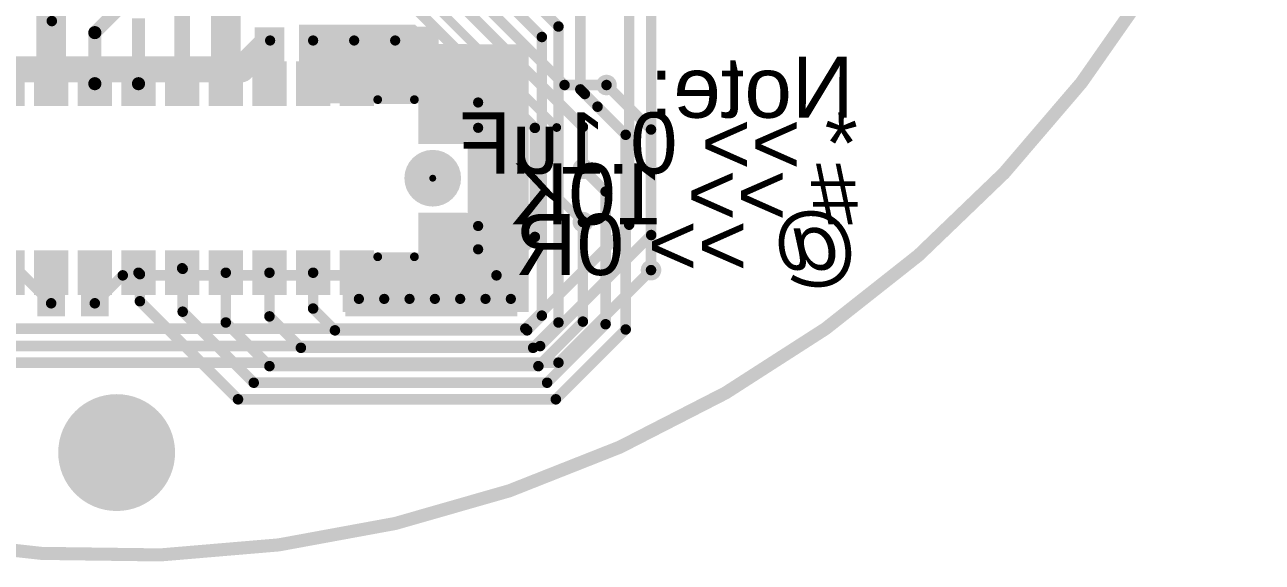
# Model space of a CAD drawing. Header units: millimetres. Extents: x -1.41 to 1.31, y -0.13 to 2.68.
# Drawn here: x -0.105 to 1.312, y -0.126 to 0.49 of the extents above; entities that cross this region are included whole.
import ezdxf

# ---------------------------------------------------------------- set-up
doc = ezdxf.new("R2010")
doc.units = ezdxf.units.MM
doc.header["$MEASUREMENT"] = 0
for name, color, linetype in [('BottomLayer', 5, 'Continuous'), ('BottomOverlay', 54, 'Continuous'), ('BottomSolder', 6, 'Continuous'), ('Mechanical2', 216, 'Continuous'), ('MultiLayer', 9, 'Continuous'), ('PadHoleLayer', 156, 'Continuous'), ('TopLayer', 1, 'Continuous'), ('TopOverlay', 2, 'Continuous'), ('TopPaste', 8, 'Continuous'), ('TopSolder', 216, 'Continuous'), ('ViaHoleLayer', 16, 'Continuous')]:
    doc.layers.add(name, color=color, linetype=linetype)
doc.styles.add('Arial', font='', dxfattribs={"height": 0.2})
doc.styles.get('Arial').set_extended_font_data('Arial')

# ---------------------------------------------------------------- blocks, each defined once
blk = doc.blocks.new('M55_6012642R_51')
at = {"layer": 'BottomSolder'}
h = blk.add_hatch(color=6, dxfattribs=at)
edge = h.paths.add_edge_path()
edge.add_arc((-0.3870078, 0), 0.004, 0, 360)
h = blk.add_hatch(color=6, dxfattribs=at)
edge = h.paths.add_edge_path()
edge.add_arc((0.387008, 0), 0.004, 0, 360)
at = {"layer": 'PadHoleLayer'}
h = blk.add_hatch(color=156, dxfattribs=at)
edge = h.paths.add_edge_path()
edge.add_arc((-0.3870078, 0), 0.0324803, 0, 360)
h = blk.add_hatch(color=156, dxfattribs=at)
edge = h.paths.add_edge_path()
edge.add_arc((0.387008, 0), 0.0324803, 0, 360)
at = {"layer": 'TopLayer'}
for points in [[(-0.42185025, 0.1496063), (-0.37460615, 0.1496063), (-0.37460615, 0.0433071), (-0.42185025, 0.0433071)], [(0.42185045, 0.0433071), (0.37460635, 0.0433071), (0.37460635, 0.1496063), (0.42185045, 0.1496063)], [(-0.31574795, 0.12992125), (-0.28425185, 0.12992125), (-0.28425185, 0.08661415), (-0.31574795, 0.08661415)], [(-0.26574795, 0.12992125), (-0.23425185, 0.12992125), (-0.23425185, 0.08661415), (-0.26574795, 0.08661415)], [(-0.21574795, 0.12992125), (-0.18425185, 0.12992125), (-0.18425185, 0.08661415), (-0.21574795, 0.08661415)], [(-0.16574795, 0.12992125), (-0.13425185, 0.12992125), (-0.13425185, 0.08661415), (-0.16574795, 0.08661415)], [(-0.11574795, 0.12992125), (-0.08425185, 0.12992125), (-0.08425185, 0.08661415), (-0.11574795, 0.08661415)], [(-0.06574795, 0.12992125), (-0.03425185, 0.12992125), (-0.03425185, 0.08661415), (-0.06574795, 0.08661415)], [(-0.01574795, 0.12992125), (0.01574815, 0.12992125), (0.01574815, 0.08661415), (-0.01574795, 0.08661415)], [(0.03425205, 0.12992125), (0.06574815, 0.12992125), (0.06574815, 0.08661415), (0.03425205, 0.08661415)], [(0.08425205, 0.12992125), (0.11574815, 0.12992125), (0.11574815, 0.08661415), (0.08425205, 0.08661415)], [(0.13425205, 0.12992125), (0.16574815, 0.12992125), (0.16574815, 0.08661415), (0.13425205, 0.08661415)], [(0.18425205, 0.12992125), (0.21574815, 0.12992125), (0.21574815, 0.08661415), (0.18425205, 0.08661415)], [(0.23425205, 0.12992125), (0.26574815, 0.12992125), (0.26574815, 0.08661415), (0.23425205, 0.08661415)], [(0.28425205, 0.12992125), (0.31574815, 0.12992125), (0.31574815, 0.08661415), (0.28425205, 0.08661415)], [(-0.42185025, -0.0433071), (-0.37460615, -0.0433071), (-0.37460615, -0.1496063), (-0.42185025, -0.1496063)], [(0.42185045, -0.1496063), (0.37460635, -0.1496063), (0.37460635, -0.0433071), (0.42185045, -0.0433071)], [(-0.31574795, -0.08661415), (-0.28425185, -0.08661415), (-0.28425185, -0.12992125), (-0.31574795, -0.12992125)], [(-0.26574795, -0.08661415), (-0.23425185, -0.08661415), (-0.23425185, -0.12992125), (-0.26574795, -0.12992125)], [(-0.21574795, -0.08661415), (-0.18425185, -0.08661415), (-0.18425185, -0.12992125), (-0.21574795, -0.12992125)], [(-0.16574795, -0.08661415), (-0.13425185, -0.08661415), (-0.13425185, -0.12992125), (-0.16574795, -0.12992125)], [(-0.11574795, -0.08661415), (-0.08425185, -0.08661415), (-0.08425185, -0.12992125), (-0.11574795, -0.12992125)], [(-0.06574795, -0.08661415), (-0.03425185, -0.08661415), (-0.03425185, -0.12992125), (-0.06574795, -0.12992125)], [(-0.01574795, -0.08661415), (0.01574815, -0.08661415), (0.01574815, -0.12992125), (-0.01574795, -0.12992125)], [(0.03425205, -0.08661415), (0.06574815, -0.08661415), (0.06574815, -0.12992125), (0.03425205, -0.12992125)], [(0.08425205, -0.08661415), (0.11574815, -0.08661415), (0.11574815, -0.12992125), (0.08425205, -0.12992125)], [(0.13425205, -0.08661415), (0.16574815, -0.08661415), (0.16574815, -0.12992125), (0.13425205, -0.12992125)], [(0.18425205, -0.08661415), (0.21574815, -0.08661415), (0.21574815, -0.12992125), (0.18425205, -0.12992125)], [(0.23425205, -0.08661415), (0.26574815, -0.08661415), (0.26574815, -0.12992125), (0.23425205, -0.12992125)], [(0.28425205, -0.08661415), (0.31574815, -0.08661415), (0.31574815, -0.12992125), (0.28425205, -0.12992125)]]:
    blk.add_hatch(color=1, dxfattribs=at).paths.add_polyline_path(points)
at = {"layer": 'TopPaste'}
for points in [[(-0.42185025, 0.1496063), (-0.37460615, 0.1496063), (-0.37460615, 0.0433071), (-0.42185025, 0.0433071)], [(0.42185045, 0.0433071), (0.37460635, 0.0433071), (0.37460635, 0.1496063), (0.42185045, 0.1496063)], [(-0.31574795, 0.12992125), (-0.28425185, 0.12992125), (-0.28425185, 0.08661415), (-0.31574795, 0.08661415)], [(-0.26574795, 0.12992125), (-0.23425185, 0.12992125), (-0.23425185, 0.08661415), (-0.26574795, 0.08661415)], [(-0.21574795, 0.12992125), (-0.18425185, 0.12992125), (-0.18425185, 0.08661415), (-0.21574795, 0.08661415)], [(-0.16574795, 0.12992125), (-0.13425185, 0.12992125), (-0.13425185, 0.08661415), (-0.16574795, 0.08661415)], [(-0.11574795, 0.12992125), (-0.08425185, 0.12992125), (-0.08425185, 0.08661415), (-0.11574795, 0.08661415)], [(-0.06574795, 0.12992125), (-0.03425185, 0.12992125), (-0.03425185, 0.08661415), (-0.06574795, 0.08661415)], [(-0.01574795, 0.12992125), (0.01574815, 0.12992125), (0.01574815, 0.08661415), (-0.01574795, 0.08661415)], [(0.03425205, 0.12992125), (0.06574815, 0.12992125), (0.06574815, 0.08661415), (0.03425205, 0.08661415)], [(0.08425205, 0.12992125), (0.11574815, 0.12992125), (0.11574815, 0.08661415), (0.08425205, 0.08661415)], [(0.13425205, 0.12992125), (0.16574815, 0.12992125), (0.16574815, 0.08661415), (0.13425205, 0.08661415)], [(0.18425205, 0.12992125), (0.21574815, 0.12992125), (0.21574815, 0.08661415), (0.18425205, 0.08661415)], [(0.23425205, 0.12992125), (0.26574815, 0.12992125), (0.26574815, 0.08661415), (0.23425205, 0.08661415)], [(0.28425205, 0.12992125), (0.31574815, 0.12992125), (0.31574815, 0.08661415), (0.28425205, 0.08661415)], [(-0.42185025, -0.0433071), (-0.37460615, -0.0433071), (-0.37460615, -0.1496063), (-0.42185025, -0.1496063)], [(0.42185045, -0.1496063), (0.37460635, -0.1496063), (0.37460635, -0.0433071), (0.42185045, -0.0433071)], [(-0.31574795, -0.08661415), (-0.28425185, -0.08661415), (-0.28425185, -0.12992125), (-0.31574795, -0.12992125)], [(-0.26574795, -0.08661415), (-0.23425185, -0.08661415), (-0.23425185, -0.12992125), (-0.26574795, -0.12992125)], [(-0.21574795, -0.08661415), (-0.18425185, -0.08661415), (-0.18425185, -0.12992125), (-0.21574795, -0.12992125)], [(-0.16574795, -0.08661415), (-0.13425185, -0.08661415), (-0.13425185, -0.12992125), (-0.16574795, -0.12992125)], [(-0.11574795, -0.08661415), (-0.08425185, -0.08661415), (-0.08425185, -0.12992125), (-0.11574795, -0.12992125)], [(-0.06574795, -0.08661415), (-0.03425185, -0.08661415), (-0.03425185, -0.12992125), (-0.06574795, -0.12992125)], [(-0.01574795, -0.08661415), (0.01574815, -0.08661415), (0.01574815, -0.12992125), (-0.01574795, -0.12992125)], [(0.03425205, -0.08661415), (0.06574815, -0.08661415), (0.06574815, -0.12992125), (0.03425205, -0.12992125)], [(0.08425205, -0.08661415), (0.11574815, -0.08661415), (0.11574815, -0.12992125), (0.08425205, -0.12992125)], [(0.13425205, -0.08661415), (0.16574815, -0.08661415), (0.16574815, -0.12992125), (0.13425205, -0.12992125)], [(0.18425205, -0.08661415), (0.21574815, -0.08661415), (0.21574815, -0.12992125), (0.18425205, -0.12992125)], [(0.23425205, -0.08661415), (0.26574815, -0.08661415), (0.26574815, -0.12992125), (0.23425205, -0.12992125)], [(0.28425205, -0.08661415), (0.31574815, -0.08661415), (0.31574815, -0.12992125), (0.28425205, -0.12992125)]]:
    blk.add_hatch(color=8, dxfattribs=at).paths.add_polyline_path(points)
at = {"layer": 'TopSolder'}
for points in [[(-0.42585025, 0.1536063), (-0.37060615, 0.1536063), (-0.37060615, 0.0393071), (-0.42585025, 0.0393071)], [(0.42585045, 0.0393071), (0.37060635, 0.0393071), (0.37060635, 0.1536063), (0.42585045, 0.1536063)], [(-0.31974795, 0.13392125), (-0.28025185, 0.13392125), (-0.28025185, 0.08261415), (-0.31974795, 0.08261415)], [(-0.26974795, 0.13392125), (-0.23025185, 0.13392125), (-0.23025185, 0.08261415), (-0.26974795, 0.08261415)], [(-0.21974795, 0.13392125), (-0.18025185, 0.13392125), (-0.18025185, 0.08261415), (-0.21974795, 0.08261415)], [(-0.16974795, 0.13392125), (-0.13025185, 0.13392125), (-0.13025185, 0.08261415), (-0.16974795, 0.08261415)], [(-0.11974795, 0.13392125), (-0.08025185, 0.13392125), (-0.08025185, 0.08261415), (-0.11974795, 0.08261415)], [(-0.06974795, 0.13392125), (-0.03025185, 0.13392125), (-0.03025185, 0.08261415), (-0.06974795, 0.08261415)], [(-0.01974795, 0.13392125), (0.01974815, 0.13392125), (0.01974815, 0.08261415), (-0.01974795, 0.08261415)], [(0.03025205, 0.13392125), (0.06974815, 0.13392125), (0.06974815, 0.08261415), (0.03025205, 0.08261415)], [(0.08025205, 0.13392125), (0.11974815, 0.13392125), (0.11974815, 0.08261415), (0.08025205, 0.08261415)], [(0.13025205, 0.13392125), (0.16974815, 0.13392125), (0.16974815, 0.08261415), (0.13025205, 0.08261415)], [(0.18025205, 0.13392125), (0.21974815, 0.13392125), (0.21974815, 0.08261415), (0.18025205, 0.08261415)], [(0.23025205, 0.13392125), (0.26974815, 0.13392125), (0.26974815, 0.08261415), (0.23025205, 0.08261415)], [(0.28025205, 0.13392125), (0.31974815, 0.13392125), (0.31974815, 0.08261415), (0.28025205, 0.08261415)], [(-0.42585025, -0.0393071), (-0.37060615, -0.0393071), (-0.37060615, -0.1536063), (-0.42585025, -0.1536063)], [(0.42585045, -0.1536063), (0.37060635, -0.1536063), (0.37060635, -0.0393071), (0.42585045, -0.0393071)], [(-0.31974795, -0.08261415), (-0.28025185, -0.08261415), (-0.28025185, -0.13392125), (-0.31974795, -0.13392125)], [(-0.26974795, -0.08261415), (-0.23025185, -0.08261415), (-0.23025185, -0.13392125), (-0.26974795, -0.13392125)], [(-0.21974795, -0.08261415), (-0.18025185, -0.08261415), (-0.18025185, -0.13392125), (-0.21974795, -0.13392125)], [(-0.16974795, -0.08261415), (-0.13025185, -0.08261415), (-0.13025185, -0.13392125), (-0.16974795, -0.13392125)], [(-0.11974795, -0.08261415), (-0.08025185, -0.08261415), (-0.08025185, -0.13392125), (-0.11974795, -0.13392125)], [(-0.06974795, -0.08261415), (-0.03025185, -0.08261415), (-0.03025185, -0.13392125), (-0.06974795, -0.13392125)], [(-0.01974795, -0.08261415), (0.01974815, -0.08261415), (0.01974815, -0.13392125), (-0.01974795, -0.13392125)], [(0.03025205, -0.08261415), (0.06974815, -0.08261415), (0.06974815, -0.13392125), (0.03025205, -0.13392125)], [(0.08025205, -0.08261415), (0.11974815, -0.08261415), (0.11974815, -0.13392125), (0.08025205, -0.13392125)], [(0.13025205, -0.08261415), (0.16974815, -0.08261415), (0.16974815, -0.13392125), (0.13025205, -0.13392125)], [(0.18025205, -0.08261415), (0.21974815, -0.08261415), (0.21974815, -0.13392125), (0.18025205, -0.13392125)], [(0.23025205, -0.08261415), (0.26974815, -0.08261415), (0.26974815, -0.13392125), (0.23025205, -0.13392125)], [(0.28025205, -0.08261415), (0.31974815, -0.08261415), (0.31974815, -0.13392125), (0.28025205, -0.13392125)]]:
    blk.add_hatch(color=216, dxfattribs=at).paths.add_polyline_path(points)
h = blk.add_hatch(color=216, dxfattribs=at)
edge = h.paths.add_edge_path()
edge.add_arc((-0.3870078, 0), 0.004, 0, 360)
h = blk.add_hatch(color=216, dxfattribs=at)
edge = h.paths.add_edge_path()
edge.add_arc((0.387008, 0), 0.004, 0, 360)
at = {"layer": 'TopOverlay', "const_width": 0.01}
for points in [[(-0.3659999, 0.09), (-0.3239999, 0.09)], [(0.3240001, 0.09), (0.3660001, 0.09)], [(-0.3659999, -0.09), (-0.3239999, -0.09)], [(0.3240001, -0.09), (0.3660001, -0.09)]]:
    blk.add_lwpolyline(points, dxfattribs=at)
at = {"layer": 'TopOverlay'}
for points, const_width in [([(-0.3684999, 0.09, 1), (-0.3634999, 0.09, 1)], 0.005), ([(-0.3264999, 0.09, 1), (-0.3214999, 0.09, 1)], 0.005), ([(0.3215001, 0.09, 1), (0.3265001, 0.09, 1)], 0.005), ([(0.3635001, 0.09, 1), (0.3685001, 0.09, 1)], 0.005), ([(-0.3684999, -0.09, 1), (-0.3634999, -0.09, 1)], 0.005), ([(-0.3264999, -0.09, 1), (-0.3214999, -0.09, 1)], 0.005), ([(0.3215001, -0.09, 1), (0.3265001, -0.09, 1)], 0.005), ([(0.3635001, -0.09, 1), (0.3685001, -0.09, 1)], 0.005), ([(-0.3259999, -0.119, 1), (-0.3419999, -0.119, 1)], 0.01), ([(-0.3444999, -0.119, 1), (-0.3394999, -0.119, 1)], 0.005), ([(-0.3284999, -0.119, 1), (-0.3234999, -0.119, 1)], 0.005)]:
    blk.add_lwpolyline(points, format="xyb", close=True, dxfattribs=dict(at, const_width=const_width))

msp = doc.modelspace()

# ---------------------------------------------------------------- hatches: boundary and pattern name
at = {"layer": 'BottomLayer'}
h = msp.add_hatch(color=5, dxfattribs=at)
edge = h.paths.add_edge_path()
edge.add_arc((-0.0742518, 0.4942518), 0.011811, 0, 360)
h = msp.add_hatch(color=5, dxfattribs=at)
edge = h.paths.add_edge_path()
edge.add_arc((0.1757482, 0.4719951), 0.011811, 0, 360)
for points in [[(0.209, 0.45), (0.342, 0.45), (0.342, 0.49), (0.209, 0.49)], [(0.4474998, 0.3845001), (0.3425, 0.4894999), (0.3105, 0.4574999), (0.4154998, 0.3525001)], [(0.4469952, 0.2430001), (0.4469952, 0.3850001), (0.4069952, 0.3850001), (0.4069952, 0.2430001)], [(0.427, 0.2210001), (0.427, 0.3819999), (0.402, 0.3819999), (0.402, 0.2210001)], [(0.262, 0.156), (0.459, 0.156), (0.459, 0.19), (0.262, 0.19)]]:
    msp.add_hatch(color=5, dxfattribs=at).paths.add_polyline_path(points)
h = msp.add_hatch(color=5, dxfattribs=at)
edge = h.paths.add_edge_path()
edge.add_arc((0.2250001, 0.4719951), 0.011811, 0, 360)
h = msp.add_hatch(color=5, dxfattribs=at)
edge = h.paths.add_edge_path()
edge.add_arc((0.272, 0.4719951), 0.011811, 0, 360)
h = msp.add_hatch(color=5, dxfattribs=at)
edge = h.paths.add_edge_path()
edge.add_arc((0.3189999, 0.4719951), 0.011811, 0, 360)
h = msp.add_hatch(color=5, dxfattribs=at)
edge = h.paths.add_edge_path()
edge.add_arc((0.561, 0.421), 0.011811, 0, 360)
h = msp.add_hatch(color=5, dxfattribs=at)
edge = h.paths.add_edge_path()
edge.add_arc((0.414, 0.401), 0.011811, 0, 360)
h = msp.add_hatch(color=5, dxfattribs=at)
edge = h.paths.add_edge_path()
edge.add_arc((0.414, 0.372), 0.011811, 0, 360)
h = msp.add_hatch(color=5, dxfattribs=at)
edge = h.paths.add_edge_path()
edge.add_arc((0.534, 0.325), 0.011811, 0, 360)
h = msp.add_hatch(color=5, dxfattribs=at)
edge = h.paths.add_edge_path()
edge.add_arc((0.414, 0.2595166), 0.011811, 0, 360)
h = msp.add_hatch(color=5, dxfattribs=at)
edge = h.paths.add_edge_path()
edge.add_arc((0.534, 0.264), 0.011811, 0, 360)
h = msp.add_hatch(color=5, dxfattribs=at)
edge = h.paths.add_edge_path()
edge.add_arc((0.414, 0.232811), 0.011811, 0, 360)
h = msp.add_hatch(color=5, dxfattribs=at)
edge = h.paths.add_edge_path()
edge.add_arc((0.612, 0.209), 0.011811, 0, 360)
h = msp.add_hatch(color=5, dxfattribs=at)
edge = h.paths.add_edge_path()
edge.add_arc((0.2774566, 0.176), 0.011811, 0, 360)
h = msp.add_hatch(color=5, dxfattribs=at)
edge = h.paths.add_edge_path()
edge.add_arc((0.3064566, 0.176), 0.011811, 0, 360)
h = msp.add_hatch(color=5, dxfattribs=at)
edge = h.paths.add_edge_path()
edge.add_arc((0.3354566, 0.176), 0.011811, 0, 360)
h = msp.add_hatch(color=5, dxfattribs=at)
edge = h.paths.add_edge_path()
edge.add_arc((0.3644566, 0.176), 0.011811, 0, 360)
h = msp.add_hatch(color=5, dxfattribs=at)
edge = h.paths.add_edge_path()
edge.add_arc((0.3934566, 0.176), 0.011811, 0, 360)
h = msp.add_hatch(color=5, dxfattribs=at)
edge = h.paths.add_edge_path()
edge.add_arc((0.4224566, 0.176), 0.011811, 0, 360)
h = msp.add_hatch(color=5, dxfattribs=at)
edge = h.paths.add_edge_path()
edge.add_arc((0.4514566, 0.176), 0.011811, 0, 360)
h = msp.add_hatch(color=5, dxfattribs=at)
edge = h.paths.add_edge_path()
edge.add_arc((-0.0750001, 0.1710094), 0.011811, 0, 360)
h = msp.add_hatch(color=5, dxfattribs=at)
edge = h.paths.add_edge_path()
edge.add_arc((-0.025, 0.1710094), 0.011811, 0, 360)
h = msp.add_hatch(color=5, dxfattribs=at)
edge = h.paths.add_edge_path()
edge.add_arc((0, 0), 0.0590551, 0, 360)
at = {"layer": 'BottomSolder'}
h = msp.add_hatch(color=6, dxfattribs=at)
edge = h.paths.add_edge_path()
edge.add_arc((0, 0), 0.0630551, 0, 360)
at = {"layer": 'MultiLayer'}
h = msp.add_hatch(color=9, dxfattribs=at)
edge = h.paths.add_edge_path()
edge.add_arc((0, 0), 0.0590551, 0, 360)
at = {"layer": 'PadHoleLayer'}
h = msp.add_hatch(color=156, dxfattribs=at)
edge = h.paths.add_edge_path()
edge.add_arc((0, 0), 0.0669291, 0, 360)
at = {"layer": 'TopLayer'}
for points in [[(0.1420002, 0.521), (0.108, 0.521), (0.108, 0.401), (0.1420002, 0.401)], [(-0.0580001, 0.509), (-0.0919999, 0.509), (-0.0919999, 0.401), (-0.0580001, 0.401)], [(0.1920002, 0.4870046), (0.158, 0.4870046), (0.158, 0.401), (0.1920002, 0.401)], [(0.209, 0.4), (0.3689174, 0.4), (0.3689174, 0.488), (0.209, 0.488)], [(0.472, 0.4675166), (0.349, 0.4675166), (0.349, 0.356), (0.472, 0.356)], [(0.429, 0.227), (0.472, 0.227), (0.472, 0.377), (0.429, 0.377)], [(0.472, 0.2746032), (0.35, 0.2746032), (0.35, 0.161), (0.472, 0.161)], [(-0.0909998, 0.156), (-0.0589998, 0.156), (-0.0589998, 0.228), (-0.0909998, 0.228)], [(-0.0409999, 0.156), (-0.0089999, 0.156), (-0.0089999, 0.228), (-0.0409999, 0.228)], [(0.2589999, 0.161), (0.4189173, 0.161), (0.4189173, 0.2289686), (0.2589999, 0.2289686)]]:
    msp.add_hatch(color=1, dxfattribs=at).paths.add_polyline_path(points)
h = msp.add_hatch(color=1, dxfattribs=at)
edge = h.paths.add_edge_path()
edge.add_arc((-0.0742518, 0.4942518), 0.011811, 0, 360)
h = msp.add_hatch(color=1, dxfattribs=at)
edge = h.paths.add_edge_path()
edge.add_arc((0.1757482, 0.4719951), 0.011811, 0, 360)
h = msp.add_hatch(color=1, dxfattribs=at)
edge = h.paths.add_edge_path()
edge.add_arc((0.2250001, 0.4719951), 0.011811, 0, 360)
h = msp.add_hatch(color=1, dxfattribs=at)
edge = h.paths.add_edge_path()
edge.add_arc((0.272, 0.4719951), 0.011811, 0, 360)
h = msp.add_hatch(color=1, dxfattribs=at)
edge = h.paths.add_edge_path()
edge.add_arc((0.3189999, 0.4719951), 0.011811, 0, 360)
h = msp.add_hatch(color=1, dxfattribs=at)
edge = h.paths.add_edge_path()
edge.add_arc((0.561, 0.421), 0.011811, 0, 360)
h = msp.add_hatch(color=1, dxfattribs=at)
edge = h.paths.add_edge_path()
edge.add_arc((0.414, 0.401), 0.011811, 0, 360)
h = msp.add_hatch(color=1, dxfattribs=at)
edge = h.paths.add_edge_path()
edge.add_arc((0.414, 0.372), 0.011811, 0, 360)
h = msp.add_hatch(color=1, dxfattribs=at)
edge = h.paths.add_edge_path()
edge.add_arc((0.534, 0.325), 0.011811, 0, 360)
h = msp.add_hatch(color=1, dxfattribs=at)
edge = h.paths.add_edge_path()
edge.add_arc((0.414, 0.2595166), 0.011811, 0, 360)
h = msp.add_hatch(color=1, dxfattribs=at)
edge = h.paths.add_edge_path()
edge.add_arc((0.534, 0.264), 0.011811, 0, 360)
h = msp.add_hatch(color=1, dxfattribs=at)
edge = h.paths.add_edge_path()
edge.add_arc((0.414, 0.232811), 0.011811, 0, 360)
h = msp.add_hatch(color=1, dxfattribs=at)
edge = h.paths.add_edge_path()
edge.add_arc((0.612, 0.209), 0.011811, 0, 360)
h = msp.add_hatch(color=1, dxfattribs=at)
edge = h.paths.add_edge_path()
edge.add_arc((0.2774566, 0.176), 0.011811, 0, 360)
h = msp.add_hatch(color=1, dxfattribs=at)
edge = h.paths.add_edge_path()
edge.add_arc((0.3064566, 0.176), 0.011811, 0, 360)
h = msp.add_hatch(color=1, dxfattribs=at)
edge = h.paths.add_edge_path()
edge.add_arc((0.3354566, 0.176), 0.011811, 0, 360)
h = msp.add_hatch(color=1, dxfattribs=at)
edge = h.paths.add_edge_path()
edge.add_arc((0.3644566, 0.176), 0.011811, 0, 360)
h = msp.add_hatch(color=1, dxfattribs=at)
edge = h.paths.add_edge_path()
edge.add_arc((0.3934566, 0.176), 0.011811, 0, 360)
h = msp.add_hatch(color=1, dxfattribs=at)
edge = h.paths.add_edge_path()
edge.add_arc((0.4224566, 0.176), 0.011811, 0, 360)
h = msp.add_hatch(color=1, dxfattribs=at)
edge = h.paths.add_edge_path()
edge.add_arc((0.4514566, 0.176), 0.011811, 0, 360)
h = msp.add_hatch(color=1, dxfattribs=at)
edge = h.paths.add_edge_path()
edge.add_arc((-0.0750001, 0.1710094), 0.011811, 0, 360)
h = msp.add_hatch(color=1, dxfattribs=at)
edge = h.paths.add_edge_path()
edge.add_arc((-0.025, 0.1710094), 0.011811, 0, 360)
h = msp.add_hatch(color=1, dxfattribs=at)
edge = h.paths.add_edge_path()
edge.add_arc((0, 0), 0.0590551, 0, 360)
at = {"layer": 'TopSolder'}
h = msp.add_hatch(color=216, dxfattribs=at)
edge = h.paths.add_edge_path()
edge.add_arc((0, 0), 0.0630551, 0, 360)
at = {"layer": 'ViaHoleLayer'}
h = msp.add_hatch(color=16, dxfattribs=at)
edge = h.paths.add_edge_path()
edge.add_arc((-0.0742518, 0.4942518), 0.0059055, 0, 360)
h = msp.add_hatch(color=16, dxfattribs=at)
edge = h.paths.add_edge_path()
edge.add_arc((0.1757482, 0.4719951), 0.0059055, 0, 360)
h = msp.add_hatch(color=16, dxfattribs=at)
edge = h.paths.add_edge_path()
edge.add_arc((0.2250001, 0.4719951), 0.0059055, 0, 360)
h = msp.add_hatch(color=16, dxfattribs=at)
edge = h.paths.add_edge_path()
edge.add_arc((0.272, 0.4719951), 0.0059055, 0, 360)
h = msp.add_hatch(color=16, dxfattribs=at)
edge = h.paths.add_edge_path()
edge.add_arc((0.3189999, 0.4719951), 0.0059055, 0, 360)
h = msp.add_hatch(color=16, dxfattribs=at)
edge = h.paths.add_edge_path()
edge.add_arc((0.561, 0.421), 0.0059055, 0, 360)
h = msp.add_hatch(color=16, dxfattribs=at)
edge = h.paths.add_edge_path()
edge.add_arc((0.414, 0.401), 0.0059055, 0, 360)
h = msp.add_hatch(color=16, dxfattribs=at)
edge = h.paths.add_edge_path()
edge.add_arc((0.414, 0.372), 0.0059055, 0, 360)
h = msp.add_hatch(color=16, dxfattribs=at)
edge = h.paths.add_edge_path()
edge.add_arc((0.534, 0.325), 0.0059055, 0, 360)
h = msp.add_hatch(color=16, dxfattribs=at)
edge = h.paths.add_edge_path()
edge.add_arc((0.534, 0.264), 0.0059055, 0, 360)
h = msp.add_hatch(color=16, dxfattribs=at)
edge = h.paths.add_edge_path()
edge.add_arc((0.414, 0.2595166), 0.0059055, 0, 360)
h = msp.add_hatch(color=16, dxfattribs=at)
edge = h.paths.add_edge_path()
edge.add_arc((0.414, 0.232811), 0.0059055, 0, 360)
h = msp.add_hatch(color=16, dxfattribs=at)
edge = h.paths.add_edge_path()
edge.add_arc((0.612, 0.209), 0.0059055, 0, 360)
h = msp.add_hatch(color=16, dxfattribs=at)
edge = h.paths.add_edge_path()
edge.add_arc((-0.0750001, 0.1710094), 0.0059055, 0, 360)
h = msp.add_hatch(color=16, dxfattribs=at)
edge = h.paths.add_edge_path()
edge.add_arc((-0.025, 0.1710094), 0.0059055, 0, 360)
h = msp.add_hatch(color=16, dxfattribs=at)
edge = h.paths.add_edge_path()
edge.add_arc((0.2774566, 0.176), 0.0059055, 0, 360)
h = msp.add_hatch(color=16, dxfattribs=at)
edge = h.paths.add_edge_path()
edge.add_arc((0.3064566, 0.176), 0.0059055, 0, 360)
h = msp.add_hatch(color=16, dxfattribs=at)
edge = h.paths.add_edge_path()
edge.add_arc((0.3354566, 0.176), 0.0059055, 0, 360)
h = msp.add_hatch(color=16, dxfattribs=at)
edge = h.paths.add_edge_path()
edge.add_arc((0.3644566, 0.176), 0.0059055, 0, 360)
h = msp.add_hatch(color=16, dxfattribs=at)
edge = h.paths.add_edge_path()
edge.add_arc((0.3934566, 0.176), 0.0059055, 0, 360)
h = msp.add_hatch(color=16, dxfattribs=at)
edge = h.paths.add_edge_path()
edge.add_arc((0.4224566, 0.176), 0.0059055, 0, 360)
h = msp.add_hatch(color=16, dxfattribs=at)
edge = h.paths.add_edge_path()
edge.add_arc((0.4514566, 0.176), 0.0059055, 0, 360)

# ---------------------------------------------------------------- linework, layer by layer
at = {"layer": 'BottomLayer'}
for points, const_width in [([(0.587, 0.261), (0.587, 1.1396737)], 0.012), ([(0.612189, 0.249189), (0.612189, 1.053622)], 0.012), ([(0.318, 0.5583262), (0.504, 0.3723262)], 0.01), ([(0.379, 0.528), (0.534, 0.373)], 0.012), ([(-0.0742518, 0.4942518), (-0.050189, 0.5183146)], 0.012), ([(0.3438704, 0.507), (0.479, 0.3718704)], 0.012), ([(0.419, 0.515), (0.513, 0.421)], 0.012), ([(0.1427531, 0.439), (0.1757482, 0.4719951)], 0.03), ([(-0.33, 0.439), (0.1427531, 0.439)], 0.03), ([(0.513, 0.421), (0.561, 0.421)], 0.012), ([(0.479, 0.247), (0.479, 0.3718704)], 0.012), ([(0.504, 0.294), (0.504, 0.3723262)], 0.01), ([(0.534, 0.325), (0.534, 0.373)], 0.012), ([(0.504, 0.294), (0.534, 0.264)], 0.01), ([(0.468, 0.142), (0.587, 0.261)], 0.012), ([(0.4849999, 0.1219999), (0.612189, 0.249189)], 0.012), ([(0.435, 0.203), (0.479, 0.247)], 0.012), ([(-0.1199906, 0.216), (-0.0750001, 0.1710095)], 0.012), ([(0.5059999, 0.1029999), (0.612, 0.209)], 0.012), ([(-0.025, 0.1710094), (0.0069906, 0.203)], 0.012), ([(0.0069906, 0.203), (0.435, 0.203)], 0.012), ([(-0.0750001, 0.1710094), (-0.0750001, 0.1710095)], 0.012), ([(-0.1469995, 0.142), (0.468, 0.142)], 0.012), ([(-0.1766254, 0.1219999), (0.4849999, 0.1219999)], 0.012), ([(-0.2079992, 0.1029999), (0.5059999, 0.1029999)], 0.012)]:
    msp.add_lwpolyline(points, dxfattribs=dict(at, const_width=const_width))
for points, const_width in [([(-0.0772518, 0.4942518, 1), (-0.0712518, 0.4942518, 1)], 0.006), ([(0.1682482, 0.4719951, 1), (0.1832482, 0.4719951, 1)], 0.015), ([(0.1352531, 0.439, 1), (0.1502531, 0.439, 1)], 0.015), ([(0.1352531, 0.439, 1), (0.1502531, 0.439, 1)], 0.015), ([(0.51, 0.421, 1), (0.516, 0.421, 1)], 0.006), ([(0.51, 0.421, 1), (0.516, 0.421, 1)], 0.006), ([(0.558, 0.421, 1), (0.564, 0.421, 1)], 0.006), ([(0.476, 0.3718704, 1), (0.482, 0.3718704, 1)], 0.006), ([(0.476, 0.3718704, 1), (0.482, 0.3718704, 1)], 0.006), ([(0.5015, 0.3723262, 1), (0.5065, 0.3723262, 1)], 0.005), ([(0.5015, 0.3723262, 1), (0.5065, 0.3723262, 1)], 0.005), ([(0.531, 0.373, 1), (0.537, 0.373, 1)], 0.006), ([(0.531, 0.373, 1), (0.537, 0.373, 1)], 0.006), ([(0.531, 0.325, 1), (0.537, 0.325, 1)], 0.006), ([(0.5015, 0.294, 1), (0.5065, 0.294, 1)], 0.005), ([(0.5015, 0.294, 1), (0.5065, 0.294, 1)], 0.005), ([(0.5315, 0.264, 1), (0.5365, 0.264, 1)], 0.005), ([(0.584, 0.261, 1), (0.59, 0.261, 1)], 0.006), ([(0.584, 0.261, 1), (0.59, 0.261, 1)], 0.006), ([(0.609189, 0.249189, 1), (0.615189, 0.249189, 1)], 0.006), ([(0.609189, 0.249189, 1), (0.615189, 0.249189, 1)], 0.006), ([(0.476, 0.247, 1), (0.482, 0.247, 1)], 0.006), ([(0.476, 0.247, 1), (0.482, 0.247, 1)], 0.006), ([(0.609, 0.209, 1), (0.615, 0.209, 1)], 0.006), ([(0.0039906, 0.203, 1), (0.0099906, 0.203, 1)], 0.006), ([(0.0039906, 0.203, 1), (0.0099906, 0.203, 1)], 0.006), ([(0.432, 0.203, 1), (0.438, 0.203, 1)], 0.006), ([(0.432, 0.203, 1), (0.438, 0.203, 1)], 0.006), ([(-0.0780001, 0.1710095, 1), (-0.0720001, 0.1710095, 1)], 0.006), ([(-0.0780001, 0.1710095, 1), (-0.0720001, 0.1710095, 1)], 0.006), ([(-0.0780001, 0.1710094, 1), (-0.0720001, 0.1710094, 1)], 0.006), ([(-0.028, 0.1710094, 1), (-0.022, 0.1710094, 1)], 0.006), ([(0.465, 0.142, 1), (0.471, 0.142, 1)], 0.006), ([(0.465, 0.142, 1), (0.471, 0.142, 1)], 0.006), ([(0.4819999, 0.1219999, 1), (0.4879999, 0.1219999, 1)], 0.006), ([(0.4819999, 0.1219999, 1), (0.4879999, 0.1219999, 1)], 0.006), ([(0.5029999, 0.1029999, 1), (0.5089999, 0.1029999, 1)], 0.006), ([(0.5029999, 0.1029999, 1), (0.5089999, 0.1029999, 1)], 0.006)]:
    msp.add_lwpolyline(points, format="xyb", close=True, dxfattribs=dict(at, const_width=const_width))
at = {"layer": 'Mechanical2', "const_width": 0.015}
msp.add_lwpolyline([(1.304531, 0.7779402, -5.376896980783756), (1.3038379, 1.7829146)], format="xyb", dxfattribs=at)
at = {"layer": 'TopLayer'}
for points, const_width in [([(-0.0249999, 0.4810001), (0.143, 0.649)], 0.015), ([(0.429, 0.565), (0.506, 0.488)], 0.012), ([(0.531, 0.416), (0.531, 0.56)], 0.012), ([(0.43, 0.533), (0.487, 0.476)], 0.012), ([(0.0750001, 0.422526), (0.0750001, 0.5143307)], 0.018), ([(0.0250001, 0.422526), (0.0250001, 0.4975647)], 0.015), ([(-0.0249999, 0.422526), (-0.0249999, 0.4810001)], 0.015), ([(0.2250001, 0.4166205), (0.2250001, 0.4719951)], 0.03), ([(0.275, 0.4280049), (0.275, 0.4719951)], 0.03), ([(0.487, 0.15687), (0.487, 0.476)], 0.012), ([(0.506, 0.149), (0.506, 0.488)], 0.012), ([(0.1757482, 0.4394626), (0.176, 0.4397144)], 0.03), ([(0.1757482, 0.4232741), (0.1757482, 0.4394626)], 0.03), ([(0.125, 0.4291796), (0.1250001, 0.4291795)], 0.03), ([(0.1250001, 0.422526), (0.1250001, 0.4291795)], 0.03), ([(0.1750001, 0.422526), (0.1757482, 0.4232741)], 0.03), ([(0.2750001, 0.4230001), (0.276, 0.424)], 0.03), ([(0.2750001, 0.422526), (0.2750001, 0.4230001)], 0.03), ([(0.276, 0.424), (0.3646063, 0.424)], 0.03), ([(0.3646063, 0.424), (0.3732284, 0.4153779)], 0.03), ([(0.3732284, 0.410715), (0.3732284, 0.4153779)], 0.03), ([(0.561, 0.421), (0.612, 0.37)], 0.012), ([(0.531, 0.416), (0.536189, 0.410811)], 0.012), ([(0.536189, 0.410723), (0.536189, 0.410811)], 0.012), ([(0.536189, 0.410723), (0.550723, 0.396189)], 0.012), ([(0.550723, 0.396189), (0.550811, 0.396189)], 0.012), ([(0.550811, 0.396189), (0.583, 0.364)], 0.012), ([(0.583, 0.141), (0.583, 0.364)], 0.012), ([(0.612, 0.209), (0.612, 0.37)], 0.012), ([(0.534, 0.325), (0.5340007, 0.325)], 0.012), ([(0.5340007, 0.325), (0.56, 0.2990007)], 0.012), ([(0.56, 0.147), (0.56, 0.2990007)], 0.012), ([(0.534, 0.15), (0.534, 0.264)], 0.012), ([(-0.0749999, 0.1710094), (-0.0749999, 0.2059906)], 0.025), ([(-0.025, 0.2059905), (-0.0249999, 0.2059906)], 0.025), ([(-0.025, 0.1710094), (-0.025, 0.2059905)], 0.025), ([(0.0750001, 0.2111163), (0.0756335, 0.2104829)], 0.012), ([(0.0756335, 0.1613665), (0.0756335, 0.2104829)], 0.012), ([(0.0250001, 0.2059906), (0.0266335, 0.2043572)], 0.012), ([(0.0266335, 0.1733665), (0.0266335, 0.2043572)], 0.012), ([(0.1250001, 0.1489999), (0.1250001, 0.2059906)], 0.012), ([(0.1750001, 0.1559999), (0.1750001, 0.2059906)], 0.012), ([(0.2250001, 0.1649999), (0.2250001, 0.2059906)], 0.012), ([(0.0266335, 0.1733665), (0.139, 0.061)], 0.012), ([(0.2250001, 0.1649999), (0.25, 0.14)], 0.012), ([(0.0756335, 0.1613665), (0.157, 0.08)], 0.012), ([(0.1750001, 0.1559999), (0.211, 0.12)], 0.012), ([(0.47013, 0.14), (0.487, 0.15687)], 0.012), ([(0.483, 0.099), (0.534, 0.15)], 0.012), ([(0.1250001, 0.1489999), (0.175, 0.099)], 0.012), ([(0.25, 0.14), (0.47013, 0.14)], 0.012), ([(0.477, 0.12), (0.506, 0.149)], 0.012), ([(0.493, 0.08), (0.56, 0.147)], 0.012), ([(0.503, 0.061), (0.583, 0.141)], 0.012), ([(0.211, 0.12), (0.477, 0.12)], 0.012), ([(0.175, 0.099), (0.483, 0.099)], 0.012), ([(0.157, 0.08), (0.493, 0.08)], 0.012), ([(0.139, 0.061), (0.503, 0.061)], 0.012)]:
    msp.add_lwpolyline(points, dxfattribs=dict(at, const_width=const_width))
for points, const_width in [([(-0.0287499, 0.4810001, 1), (-0.0212499, 0.4810001, 1)], 0.0075), ([(-0.0287499, 0.4810001, 1), (-0.0212499, 0.4810001, 1)], 0.0075), ([(0.2175001, 0.4719951, 1), (0.2325001, 0.4719951, 1)], 0.015), ([(0.2675, 0.4719951, 1), (0.2825, 0.4719951, 1)], 0.015), ([(0.484, 0.476, 1), (0.49, 0.476, 1)], 0.006), ([(0.484, 0.476, 1), (0.49, 0.476, 1)], 0.006), ([(0.503, 0.488, 1), (0.509, 0.488, 1)], 0.006), ([(0.503, 0.488, 1), (0.509, 0.488, 1)], 0.006), ([(0.1682482, 0.4394626, 1), (0.1832482, 0.4394626, 1)], 0.015), ([(0.1682482, 0.4394626, 1), (0.1832482, 0.4394626, 1)], 0.015), ([(0.1685, 0.4397144, 1), (0.1835, 0.4397144, 1)], 0.015), ([(0.1175, 0.4291796, 1), (0.1325, 0.4291796, 1)], 0.015), ([(0.1175001, 0.4291795, 1), (0.1325001, 0.4291795, 1)], 0.015), ([(0.1175001, 0.4291795, 1), (0.1325001, 0.4291795, 1)], 0.015), ([(0.2675, 0.4280049, 1), (0.2825, 0.4280049, 1)], 0.015), ([(-0.0287499, 0.422526, 1), (-0.0212499, 0.422526, 1)], 0.0075), ([(0.0212501, 0.422526, 1), (0.0287501, 0.422526, 1)], 0.0075), ([(0.0705001, 0.422526, 1), (0.0795001, 0.422526, 1)], 0.009), ([(0.1175001, 0.422526, 1), (0.1325001, 0.422526, 1)], 0.015), ([(0.1675001, 0.422526, 1), (0.1825001, 0.422526, 1)], 0.015), ([(0.1682482, 0.4232741, 1), (0.1832482, 0.4232741, 1)], 0.015), ([(0.1682482, 0.4232741, 1), (0.1832482, 0.4232741, 1)], 0.015), ([(0.2175001, 0.4166205, 1), (0.2325001, 0.4166205, 1)], 0.015), ([(0.2675001, 0.4230001, 1), (0.2825001, 0.4230001, 1)], 0.015), ([(0.2675001, 0.4230001, 1), (0.2825001, 0.4230001, 1)], 0.015), ([(0.2675001, 0.422526, 1), (0.2825001, 0.422526, 1)], 0.015), ([(0.2685, 0.424, 1), (0.2835, 0.424, 1)], 0.015), ([(0.2685, 0.424, 1), (0.2835, 0.424, 1)], 0.015), ([(0.3571063, 0.424, 1), (0.3721063, 0.424, 1)], 0.015), ([(0.3571063, 0.424, 1), (0.3721063, 0.424, 1)], 0.015), ([(0.3657284, 0.4153779, 1), (0.3807284, 0.4153779, 1)], 0.015), ([(0.3657284, 0.4153779, 1), (0.3807284, 0.4153779, 1)], 0.015), ([(0.3657284, 0.410715, 1), (0.3807284, 0.410715, 1)], 0.015), ([(0.558, 0.421, 1), (0.564, 0.421, 1)], 0.006), ([(0.528, 0.416, 1), (0.534, 0.416, 1)], 0.006), ([(0.528, 0.416, 1), (0.534, 0.416, 1)], 0.006), ([(0.533189, 0.410811, 1), (0.539189, 0.410811, 1)], 0.006), ([(0.533189, 0.410811, 1), (0.539189, 0.410811, 1)], 0.006), ([(0.533189, 0.410723, 1), (0.539189, 0.410723, 1)], 0.006), ([(0.533189, 0.410723, 1), (0.539189, 0.410723, 1)], 0.006), ([(0.547723, 0.396189, 1), (0.553723, 0.396189, 1)], 0.006), ([(0.547723, 0.396189, 1), (0.553723, 0.396189, 1)], 0.006), ([(0.547811, 0.396189, 1), (0.553811, 0.396189, 1)], 0.006), ([(0.547811, 0.396189, 1), (0.553811, 0.396189, 1)], 0.006), ([(0.58, 0.364, 1), (0.586, 0.364, 1)], 0.006), ([(0.58, 0.364, 1), (0.586, 0.364, 1)], 0.006), ([(0.609, 0.37, 1), (0.615, 0.37, 1)], 0.006), ([(0.609, 0.37, 1), (0.615, 0.37, 1)], 0.006), ([(0.531, 0.325, 1), (0.537, 0.325, 1)], 0.006), ([(0.5310007, 0.325, 1), (0.5370007, 0.325, 1)], 0.006), ([(0.5310007, 0.325, 1), (0.5370007, 0.325, 1)], 0.006), ([(0.557, 0.2990007, 1), (0.563, 0.2990007, 1)], 0.006), ([(0.557, 0.2990007, 1), (0.563, 0.2990007, 1)], 0.006), ([(0.531, 0.264, 1), (0.537, 0.264, 1)], 0.006), ([(-0.0812499, 0.2059906, 1), (-0.0687499, 0.2059906, 1)], 0.0125), ([(-0.03125, 0.2059905, 1), (-0.01875, 0.2059905, 1)], 0.0125), ([(-0.03125, 0.2059905, 1), (-0.01875, 0.2059905, 1)], 0.0125), ([(-0.0312499, 0.2059906, 1), (-0.0187499, 0.2059906, 1)], 0.0125), ([(0.0720001, 0.2111163, 1), (0.0780001, 0.2111163, 1)], 0.006), ([(0.0726335, 0.2104829, 1), (0.0786335, 0.2104829, 1)], 0.006), ([(0.0726335, 0.2104829, 1), (0.0786335, 0.2104829, 1)], 0.006), ([(0.609, 0.209, 1), (0.615, 0.209, 1)], 0.006), ([(0.0220001, 0.2059906, 1), (0.0280001, 0.2059906, 1)], 0.006), ([(0.0236335, 0.2043572, 1), (0.0296335, 0.2043572, 1)], 0.006), ([(0.0236335, 0.2043572, 1), (0.0296335, 0.2043572, 1)], 0.006), ([(0.1220001, 0.2059906, 1), (0.1280001, 0.2059906, 1)], 0.006), ([(0.1720001, 0.2059906, 1), (0.1780001, 0.2059906, 1)], 0.006), ([(0.2220001, 0.2059906, 1), (0.2280001, 0.2059906, 1)], 0.006), ([(-0.0812499, 0.1710094, 1), (-0.0687499, 0.1710094, 1)], 0.0125), ([(-0.03125, 0.1710094, 1), (-0.01875, 0.1710094, 1)], 0.0125), ([(0.0236335, 0.1733665, 1), (0.0296335, 0.1733665, 1)], 0.006), ([(0.0236335, 0.1733665, 1), (0.0296335, 0.1733665, 1)], 0.006), ([(0.2220001, 0.1649999, 1), (0.2280001, 0.1649999, 1)], 0.006), ([(0.2220001, 0.1649999, 1), (0.2280001, 0.1649999, 1)], 0.006), ([(0.0726335, 0.1613665, 1), (0.0786335, 0.1613665, 1)], 0.006), ([(0.0726335, 0.1613665, 1), (0.0786335, 0.1613665, 1)], 0.006), ([(0.1720001, 0.1559999, 1), (0.1780001, 0.1559999, 1)], 0.006), ([(0.1720001, 0.1559999, 1), (0.1780001, 0.1559999, 1)], 0.006), ([(0.484, 0.15687, 1), (0.49, 0.15687, 1)], 0.006), ([(0.484, 0.15687, 1), (0.49, 0.15687, 1)], 0.006), ([(0.531, 0.15, 1), (0.537, 0.15, 1)], 0.006), ([(0.531, 0.15, 1), (0.537, 0.15, 1)], 0.006), ([(0.1220001, 0.1489999, 1), (0.1280001, 0.1489999, 1)], 0.006), ([(0.1220001, 0.1489999, 1), (0.1280001, 0.1489999, 1)], 0.006), ([(0.247, 0.14, 1), (0.253, 0.14, 1)], 0.006), ([(0.247, 0.14, 1), (0.253, 0.14, 1)], 0.006), ([(0.46713, 0.14, 1), (0.47313, 0.14, 1)], 0.006), ([(0.46713, 0.14, 1), (0.47313, 0.14, 1)], 0.006), ([(0.503, 0.149, 1), (0.509, 0.149, 1)], 0.006), ([(0.503, 0.149, 1), (0.509, 0.149, 1)], 0.006), ([(0.557, 0.147, 1), (0.563, 0.147, 1)], 0.006), ([(0.557, 0.147, 1), (0.563, 0.147, 1)], 0.006), ([(0.58, 0.141, 1), (0.586, 0.141, 1)], 0.006), ([(0.58, 0.141, 1), (0.586, 0.141, 1)], 0.006), ([(0.208, 0.12, 1), (0.214, 0.12, 1)], 0.006), ([(0.208, 0.12, 1), (0.214, 0.12, 1)], 0.006), ([(0.474, 0.12, 1), (0.48, 0.12, 1)], 0.006), ([(0.474, 0.12, 1), (0.48, 0.12, 1)], 0.006), ([(0.172, 0.099, 1), (0.178, 0.099, 1)], 0.006), ([(0.172, 0.099, 1), (0.178, 0.099, 1)], 0.006), ([(0.48, 0.099, 1), (0.486, 0.099, 1)], 0.006), ([(0.48, 0.099, 1), (0.486, 0.099, 1)], 0.006), ([(0.154, 0.08, 1), (0.16, 0.08, 1)], 0.006), ([(0.154, 0.08, 1), (0.16, 0.08, 1)], 0.006), ([(0.49, 0.08, 1), (0.496, 0.08, 1)], 0.006), ([(0.49, 0.08, 1), (0.496, 0.08, 1)], 0.006), ([(0.136, 0.061, 1), (0.142, 0.061, 1)], 0.006), ([(0.136, 0.061, 1), (0.142, 0.061, 1)], 0.006), ([(0.5, 0.061, 1), (0.506, 0.061, 1)], 0.006), ([(0.5, 0.061, 1), (0.506, 0.061, 1)], 0.006)]:
    msp.add_lwpolyline(points, format="xyb", close=True, dxfattribs=dict(at, const_width=const_width))

# ---------------------------------------------------------------- block references
msp.add_blockref('M55_6012642R_51', (-0.025, 0.3142583))

# ---------------------------------------------------------------- texts
at = {"layer": 'BottomOverlay', "style": 'Arial', "text_generation_flag": 2}
for s, p in [('Note:', (0.844, 0.383528)), ('* >> 0.1uF', (0.849, 0.3196096)), ('# >> 10K', (0.849, 0.2612621)), ('@ >> 0R', (0.849, 0.2033562))]:
    msp.add_text(s, height=0.07, rotation=360, dxfattribs=at).set_placement(p)

doc.saveas('drawing.dxf')
